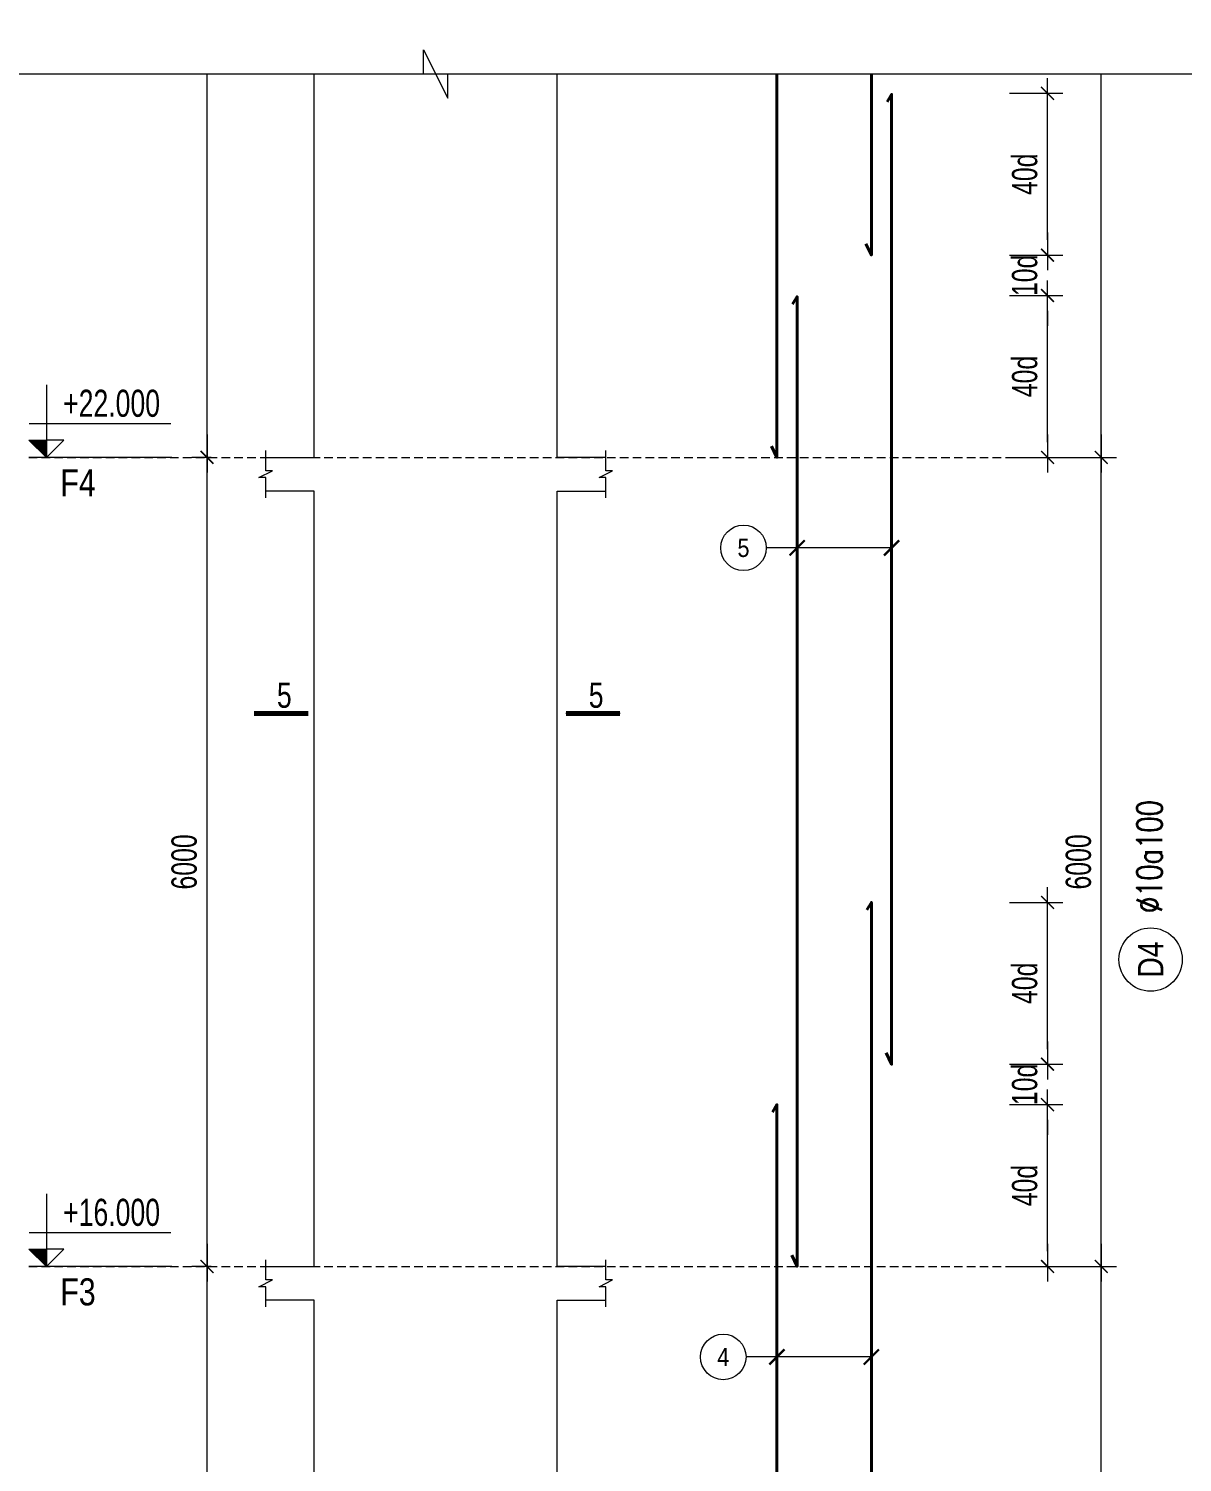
# Model space of a CAD drawing. Header units: millimetres. Extents: x 415878 to 795945, y 85573 to 378758.
# Drawn here: x 559575 to 568125, y 368126 to 378758 of the extents above; entities that cross this region are included whole.
import ezdxf
from ezdxf.enums import TextEntityAlignment as Align
from ezdxf.xclip import XClip

# ---------------------------------------------------------------- set-up
doc = ezdxf.new("R2010")
doc.units = ezdxf.units.MM
doc.linetypes.add('DASHED2', pattern=[9.524999999999999, 6.35, -3.175])
doc.layers.get('0').update_dxf_attribs({"lineweight": 20})
doc.layers.get('Defpoints').update_dxf_attribs({"color": 151, "lineweight": 9})
for name, color, linetype, lineweight in [('NDC_S_ANNO', 7, 'Continuous', 20), ('NDC_S_CONTINUOUS', 3, 'Continuous', 20), ('NDC_S_DIM', 1, 'Continuous', 15), ('NDC_S_ENG TITLE', 3, 'Continuous', 20), ('NDC_S_HATCH MATERIAL', 8, 'Continuous', 13), ('NDC_S_LEADER', 1, 'Continuous', 15), ('NDC_S_REBAR NO.', 7, 'Continuous', 20), ('NDC_S_REBAR NO. BOX', 1, 'Continuous', 9), ('NDC_S_STIRRUP', 4, 'Continuous', 40), ('NDC_S_TEXT SYMBOL', 7, 'Continuous', 20), ('NDC_S_VN TEXT', 7, 'Continuous', 20)]:
    doc.layers.add(name, color=color, linetype=linetype, lineweight=lineweight)
doc.styles.add('NDC_ANNO', font='', dxfattribs={"width": 0.8})
doc.styles.add('NDC_ARIAL', font='arial.ttf', dxfattribs={"width": 0.85})
doc.styles.add('NDC_DIM', font='', dxfattribs={"width": 0.75})
doc.styles.add('NDC_ROMANS', font='romans.shx', dxfattribs={"width": 0.7})
doc.styles.add('NDC_VIE TXT', font='arial.ttf', dxfattribs={"width": 0.8})
doc.styles.get('NDC_ANNO').set_extended_font_data('Dotum')
doc.styles.get('NDC_DIM').set_extended_font_data('Dotum')
doc.dimstyles.new('NDC_dim_75', dxfattribs={"dimscale": 75, "dimtxt": 2.5, "dimasz": 1.5, "dimexe": 1.5, "dimexo": 2.5, "dimgap": 1, "dimtad": 1, "dimdec": 0, "dimzin": 0, "dimdsep": 46, "dimtxsty": 'NDC_DIM', "dimblk": 'DIMMARK', "dimcen": 0.09, "dimdle": 1.2, "dimclrd": 1, "dimclre": 1, "dimclrt": 3, "dimadec": 0, "dimazin": 0, "dimtfac": 1, "dimtdec": 0, "dimtix": 1, "dimtofl": 0, "dimtmove": 0, "dimatfit": 3, "dimfxl": 8, "dimfxlon": 1, "dimtolj": 1, "dimtzin": 0, "dimarcsym": 0})

# ---------------------------------------------------------------- blocks, each defined once
blk = doc.blocks.new('*U25')
at = {"layer": 'NDC_S_ANNO', "color": 0, "linetype": 'ByBlock', "lineweight": -2}
blk.add_line((-4.357142640116527, 0.002997111644365447), (1.000000217026004, 0.002999782974066001), dxfattribs=at)
at = {"layer": 'NDC_S_ANNO', "ltscale": 0.005, "const_width": 0.5}
blk.add_lwpolyline([(1.000000217026004, 0.002999782974066001), (-4.357142640116527, 0.002997111644365447)], dxfattribs=at)
at = {"layer": 'NDC_S_TEXT SYMBOL', "linetype": 'ByBlock', "lineweight": -2, "style": 'NDC_ANNO', "width": 0.8}
blk.add_attdef('DETAIL', text='', height=2.5, dxfattribs=at).set_placement((-0.635006858396082, 1.824862175366434), align=Align.MIDDLE_RIGHT)
blk = doc.blocks.new('*U26')
at = {"layer": 'NDC_S_ANNO', "color": 0, "linetype": 'ByBlock', "lineweight": -2}
blk.add_line((1.000000217026004, 0.002997111644368654), (-4.357142640116527, 0.002999782974062794), dxfattribs=at)
at = {"layer": 'NDC_S_ANNO', "ltscale": 0.005, "const_width": 0.5}
blk.add_lwpolyline([(1.000000217026004, 0.002999782974066001), (-4.357142640116527, 0.002997111644365447)], dxfattribs=at)
at = {"layer": 'NDC_S_TEXT SYMBOL', "linetype": 'ByBlock', "lineweight": -2, "style": 'NDC_ANNO', "width": 0.8}
blk.add_attdef('DETAIL', text='', height=2.5, dxfattribs=at).set_placement((-0.635006858396082, 1.824862175366434), align=Align.MIDDLE_RIGHT)
blk = doc.blocks.new('DIMMARK')
at = {"layer": 'NDC_S_DIM', "color": 1}
blk.add_line((-1.5, 0), (1, 0), dxfattribs=at)
at = {"layer": 'NDC_S_DIM', "color": 2, "const_width": 0.1}
blk.add_lwpolyline([(-0.4242640687119285, -0.4242640687119285), (0.4242640687119285, 0.4242640687119285)], dxfattribs=at)
blk = doc.blocks.new('*D810')
at = {"layer": 'Defpoints', "color": 0, "transparency": 16777216}
for p in [(417199.4336846752, 117329.3984995255), (417418.038433774, 117329.3984995255), (417418.038433774, 111329.3984995255)]:
    blk.add_point(p, dxfattribs=at)
at = {"layer": 'NDC_S_HATCH MATERIAL', "color": 1, "lineweight": -2, "transparency": 16777216}
for p, q in [((417230.538433774, 117329.3984995255), (417086.9336846752, 117329.3984995255)), ((417199.4336846752, 111441.8984995255), (417199.4336846752, 117216.8984995255)), ((417230.538433774, 111329.3984995255), (417086.9336846752, 111329.3984995255))]:
    blk.add_line(p, q, dxfattribs=at)
at = {"layer": 'NDC_S_HATCH MATERIAL', "color": 1, "lineweight": -2, "transparency": 16777216, "xscale": 112.5, "yscale": 112.5, "zscale": 112.5}
for p, rotation in [((417199.4336846752, 117329.3984995255), 90), ((417199.4336846752, 111329.3984995255), 270)]:
    blk.add_blockref('DIMMARK', p, dxfattribs=dict(at, rotation=rotation))
at = {"layer": 'NDC_S_HATCH MATERIAL', "color": 3, "transparency": 16777216, "insert": (417030.6836846752, 114329.3984995255), "char_height": 187.5, "attachment_point": 5, "rotation": 90, "style": 'NDC_DIM'}
blk.add_mtext('\\A1;6000', dxfattribs=at)
blk = doc.blocks.new('*D811')
at = {"layer": 'Defpoints', "color": 0, "transparency": 16777216}
for p in [(417199.4336846754, 123329.3984995255), (417418.0384337742, 123329.3984995255), (417418.038433774, 117329.3984995255)]:
    blk.add_point(p, dxfattribs=at)
at = {"layer": 'NDC_S_HATCH MATERIAL', "color": 1, "lineweight": -2, "transparency": 16777216}
for p, q in [((417230.5384337742, 123329.3984995255), (417086.9336846754, 123329.3984995255)), ((417199.4336846754, 117441.8984995255), (417199.4336846754, 123216.8984995255)), ((417230.538433774, 117329.3984995255), (417086.9336846754, 117329.3984995255))]:
    blk.add_line(p, q, dxfattribs=at)
at = {"layer": 'NDC_S_HATCH MATERIAL', "color": 1, "lineweight": -2, "transparency": 16777216, "xscale": 112.5, "yscale": 112.5, "zscale": 112.5}
for p, rotation in [((417199.4336846754, 123329.3984995255), 90), ((417199.4336846754, 117329.3984995255), 270)]:
    blk.add_blockref('DIMMARK', p, dxfattribs=dict(at, rotation=rotation))
at = {"layer": 'NDC_S_HATCH MATERIAL', "color": 3, "transparency": 16777216, "insert": (417030.6836846754, 120329.3984995255), "char_height": 187.5, "attachment_point": 5, "rotation": 90, "style": 'NDC_DIM'}
blk.add_mtext('\\A1;6000', dxfattribs=at)
blk = doc.blocks.new('*D812')
at = {"layer": 'Defpoints', "color": 0, "transparency": 16777216}
for p in [(417199.4336846757, 131029.3984995254), (417418.0384337744, 131029.3984995254), (417418.0384337742, 123329.3984995255)]:
    blk.add_point(p, dxfattribs=at)
at = {"layer": 'NDC_S_HATCH MATERIAL', "color": 1, "lineweight": -2, "transparency": 16777216}
for p, q in [((417230.5384337744, 131029.3984995254), (417086.9336846757, 131029.3984995254)), ((417199.4336846757, 123441.8984995255), (417199.4336846757, 130916.8984995254)), ((417230.5384337742, 123329.3984995255), (417086.9336846757, 123329.3984995255))]:
    blk.add_line(p, q, dxfattribs=at)
at = {"layer": 'NDC_S_HATCH MATERIAL', "color": 1, "lineweight": -2, "transparency": 16777216, "xscale": 112.5, "yscale": 112.5, "zscale": 112.5}
for p, rotation in [((417199.4336846757, 131029.3984995254), 90), ((417199.4336846757, 123329.3984995255), 270)]:
    blk.add_blockref('DIMMARK', p, dxfattribs=dict(at, rotation=rotation))
at = {"layer": 'NDC_S_HATCH MATERIAL', "color": 3, "transparency": 16777216, "insert": (417030.6836846757, 127179.3984995255), "char_height": 187.5, "attachment_point": 5, "rotation": 90, "style": 'NDC_DIM'}
blk.add_mtext('\\A1;7700', dxfattribs=at)
blk = doc.blocks.new('*D854')
at = {"layer": 'Defpoints', "color": 0, "transparency": 16777216}
for p in [(419794.5496749418, 118529.3984995252), (423428.6123127647, 118529.3984995252), (419794.5496749418, 117329.3984995252)]:
    blk.add_point(p, dxfattribs=at)
at = {"layer": 'NDC_S_HATCH MATERIAL', "color": 1, "lineweight": -2, "transparency": 16777216}
for p, q in [((423147.3623127647, 118529.3984995252), (423541.1123127647, 118529.3984995252)), ((423428.6123127647, 117441.8984995252), (423428.6123127647, 118416.8984995252)), ((423147.3623127647, 117329.3984995252), (423541.1123127647, 117329.3984995252))]:
    blk.add_line(p, q, dxfattribs=at)
at = {"layer": 'NDC_S_HATCH MATERIAL', "color": 1, "lineweight": -2, "transparency": 16777216, "xscale": 112.5, "yscale": 112.5, "zscale": 112.5}
for p, rotation in [((423428.6123127647, 118529.3984995252), 90), ((423428.6123127647, 117329.3984995252), 270)]:
    blk.add_blockref('DIMMARK', p, dxfattribs=dict(at, rotation=rotation))
at = {"layer": 'NDC_S_HATCH MATERIAL', "color": 3, "transparency": 16777216, "insert": (423259.8623127647, 117929.3984995253), "char_height": 187.5, "attachment_point": 5, "rotation": 90, "style": 'NDC_DIM'}
blk.add_mtext('\\A1;\\A1;40d', dxfattribs=at)
blk = doc.blocks.new('*D855')
at = {"layer": 'Defpoints', "color": 0, "transparency": 16777216}
for p in [(419794.5496749418, 118829.3984995252), (423428.6123127649, 118829.3984995252), (419794.5496749418, 118529.3984995252)]:
    blk.add_point(p, dxfattribs=at)
at = {"layer": 'NDC_S_HATCH MATERIAL', "color": 1, "lineweight": -2, "transparency": 16777216}
for p, q in [((423428.6123127649, 118941.8984995252), (423428.6123127649, 119054.3984995252)), ((423147.3623127649, 118829.3984995252), (423541.1123127649, 118829.3984995252)), ((423147.3623127649, 118529.3984995252), (423541.1123127649, 118529.3984995252)), ((423428.6123127649, 118416.8984995252), (423428.6123127649, 118304.3984995252))]:
    blk.add_line(p, q, dxfattribs=at)
at = {"layer": 'NDC_S_HATCH MATERIAL', "color": 1, "lineweight": -2, "transparency": 16777216, "xscale": 112.5, "yscale": 112.5, "zscale": 112.5}
for p, rotation in [((423428.6123127649, 118829.3984995252), 270), ((423428.6123127649, 118529.3984995252), 90)]:
    blk.add_blockref('DIMMARK', p, dxfattribs=dict(at, rotation=rotation))
at = {"layer": 'NDC_S_HATCH MATERIAL', "color": 3, "transparency": 16777216, "insert": (423259.8623127649, 118679.3984995252), "char_height": 187.5, "attachment_point": 5, "rotation": 90, "style": 'NDC_DIM'}
blk.add_mtext('\\A1;\\A1;10d', dxfattribs=at)
blk = doc.blocks.new('*D856')
at = {"layer": 'Defpoints', "color": 0, "transparency": 16777216}
for p in [(419794.5496749418, 120029.3984995252), (423428.6123127652, 120029.3984995252), (419794.5496749418, 118829.3984995252)]:
    blk.add_point(p, dxfattribs=at)
at = {"layer": 'NDC_S_HATCH MATERIAL', "color": 1, "lineweight": -2, "transparency": 16777216}
for p, q in [((423147.3623127652, 120029.3984995252), (423541.1123127652, 120029.3984995252)), ((423428.6123127652, 118941.8984995252), (423428.6123127652, 119916.8984995252)), ((423147.3623127652, 118829.3984995252), (423541.1123127652, 118829.3984995252))]:
    blk.add_line(p, q, dxfattribs=at)
at = {"layer": 'NDC_S_HATCH MATERIAL', "color": 1, "lineweight": -2, "transparency": 16777216, "xscale": 112.5, "yscale": 112.5, "zscale": 112.5}
for p, rotation in [((423428.6123127652, 120029.3984995252), 90), ((423428.6123127652, 118829.3984995252), 270)]:
    blk.add_blockref('DIMMARK', p, dxfattribs=dict(at, rotation=rotation))
at = {"layer": 'NDC_S_HATCH MATERIAL', "color": 3, "transparency": 16777216, "insert": (423259.8623127652, 119429.3984995252), "char_height": 187.5, "attachment_point": 5, "rotation": 90, "style": 'NDC_DIM'}
blk.add_mtext('\\A1;\\A1;40d', dxfattribs=at)
blk = doc.blocks.new('*D857')
at = {"layer": 'Defpoints', "color": 0, "transparency": 16777216}
for p in [(419794.5496749418, 124529.3984995252), (423428.6123127656, 124529.3984995252), (419794.5496749418, 123329.3984995254)]:
    blk.add_point(p, dxfattribs=at)
at = {"layer": 'NDC_S_HATCH MATERIAL', "color": 1, "lineweight": -2, "transparency": 16777216}
for p, q in [((423147.3623127656, 124529.3984995252), (423541.1123127656, 124529.3984995252)), ((423428.6123127656, 123441.8984995254), (423428.6123127656, 124416.8984995252)), ((423147.3623127656, 123329.3984995254), (423541.1123127656, 123329.3984995254))]:
    blk.add_line(p, q, dxfattribs=at)
at = {"layer": 'NDC_S_HATCH MATERIAL', "color": 1, "lineweight": -2, "transparency": 16777216, "xscale": 112.5, "yscale": 112.5, "zscale": 112.5}
for p, rotation in [((423428.6123127656, 124529.3984995252), 90), ((423428.6123127656, 123329.3984995254), 270)]:
    blk.add_blockref('DIMMARK', p, dxfattribs=dict(at, rotation=rotation))
at = {"layer": 'NDC_S_HATCH MATERIAL', "color": 3, "transparency": 16777216, "insert": (423259.8623127656, 123929.3984995253), "char_height": 187.5, "attachment_point": 5, "rotation": 90, "style": 'NDC_DIM'}
blk.add_mtext('\\A1;\\A1;40d', dxfattribs=at)
blk = doc.blocks.new('*D858')
at = {"layer": 'Defpoints', "color": 0, "transparency": 16777216}
for p in [(419794.5496749418, 124829.3984995252), (423428.6123127659, 124829.3984995252), (419794.5496749418, 124529.3984995252)]:
    blk.add_point(p, dxfattribs=at)
at = {"layer": 'NDC_S_HATCH MATERIAL', "color": 1, "lineweight": -2, "transparency": 16777216}
for p, q in [((423428.6123127659, 124941.8984995252), (423428.6123127659, 125054.3984995252)), ((423147.3623127659, 124829.3984995252), (423541.1123127659, 124829.3984995252)), ((423147.3623127659, 124529.3984995252), (423541.1123127659, 124529.3984995252)), ((423428.6123127659, 124416.8984995252), (423428.6123127659, 124304.3984995252))]:
    blk.add_line(p, q, dxfattribs=at)
at = {"layer": 'NDC_S_HATCH MATERIAL', "color": 1, "lineweight": -2, "transparency": 16777216, "xscale": 112.5, "yscale": 112.5, "zscale": 112.5}
for p, rotation in [((423428.6123127659, 124829.3984995252), 270), ((423428.6123127659, 124529.3984995252), 90)]:
    blk.add_blockref('DIMMARK', p, dxfattribs=dict(at, rotation=rotation))
at = {"layer": 'NDC_S_HATCH MATERIAL', "color": 3, "transparency": 16777216, "insert": (423259.8623127659, 124679.3984995252), "char_height": 187.5, "attachment_point": 5, "rotation": 90, "style": 'NDC_DIM'}
blk.add_mtext('\\A1;\\A1;10d', dxfattribs=at)
blk = doc.blocks.new('*D859')
at = {"layer": 'Defpoints', "color": 0, "transparency": 16777216}
for p in [(419794.5496749418, 126029.3984995252), (423428.6123127661, 126029.3984995252), (419794.5496749418, 124829.3984995252)]:
    blk.add_point(p, dxfattribs=at)
at = {"layer": 'NDC_S_HATCH MATERIAL', "color": 1, "lineweight": -2, "transparency": 16777216}
for p, q in [((423147.3623127661, 126029.3984995252), (423541.1123127661, 126029.3984995252)), ((423428.6123127661, 124941.8984995252), (423428.6123127661, 125916.8984995252)), ((423147.3623127661, 124829.3984995252), (423541.1123127661, 124829.3984995252))]:
    blk.add_line(p, q, dxfattribs=at)
at = {"layer": 'NDC_S_HATCH MATERIAL', "color": 1, "lineweight": -2, "transparency": 16777216, "xscale": 112.5, "yscale": 112.5, "zscale": 112.5}
for p, rotation in [((423428.6123127661, 126029.3984995252), 90), ((423428.6123127661, 124829.3984995252), 270)]:
    blk.add_blockref('DIMMARK', p, dxfattribs=dict(at, rotation=rotation))
at = {"layer": 'NDC_S_HATCH MATERIAL', "color": 3, "transparency": 16777216, "insert": (423259.8623127661, 125429.3984995253), "char_height": 187.5, "attachment_point": 5, "rotation": 90, "style": 'NDC_DIM'}
blk.add_mtext('\\A1;\\A1;40d', dxfattribs=at)
blk = doc.blocks.new('*D924')
at = {"layer": 'Defpoints', "color": 0, "transparency": 16777216}
for p in [(419794.5496749418, 117329.3984995254), (423826.994722288, 117329.3984995254), (419794.5496749418, 111329.3984995254)]:
    blk.add_point(p, dxfattribs=at)
at = {"layer": 'NDC_S_VN TEXT', "color": 1, "lineweight": -2, "transparency": 16777216}
for p, q in [((423545.744722288, 117329.3984995254), (423939.494722288, 117329.3984995254)), ((423826.994722288, 111441.8984995254), (423826.994722288, 117216.8984995254)), ((423545.744722288, 111329.3984995254), (423939.494722288, 111329.3984995254))]:
    blk.add_line(p, q, dxfattribs=at)
at = {"layer": 'NDC_S_VN TEXT', "color": 1, "lineweight": -2, "transparency": 16777216, "xscale": 112.5, "yscale": 112.5, "zscale": 112.5}
for p, rotation in [((423826.994722288, 117329.3984995254), 90), ((423826.994722288, 111329.3984995254), 270)]:
    blk.add_blockref('DIMMARK', p, dxfattribs=dict(at, rotation=rotation))
at = {"layer": 'NDC_S_VN TEXT', "color": 3, "transparency": 16777216, "insert": (423658.244722288, 114329.3984995255), "char_height": 187.5, "attachment_point": 5, "rotation": 90, "style": 'NDC_DIM'}
blk.add_mtext('\\A1;6000', dxfattribs=at)
blk = doc.blocks.new('*D925')
at = {"layer": 'Defpoints', "color": 0, "transparency": 16777216}
for p in [(419794.5496749418, 123329.3984995254), (423826.9947222883, 123329.3984995254), (419794.5496749418, 117329.3984995254)]:
    blk.add_point(p, dxfattribs=at)
at = {"layer": 'NDC_S_VN TEXT', "color": 1, "lineweight": -2, "transparency": 16777216}
for p, q in [((423545.7447222883, 123329.3984995254), (423939.4947222883, 123329.3984995254)), ((423826.9947222883, 117441.8984995254), (423826.9947222883, 123216.8984995254)), ((423545.7447222883, 117329.3984995254), (423939.4947222883, 117329.3984995254))]:
    blk.add_line(p, q, dxfattribs=at)
at = {"layer": 'NDC_S_VN TEXT', "color": 1, "lineweight": -2, "transparency": 16777216, "xscale": 112.5, "yscale": 112.5, "zscale": 112.5}
for p, rotation in [((423826.9947222883, 123329.3984995254), 90), ((423826.9947222883, 117329.3984995254), 270)]:
    blk.add_blockref('DIMMARK', p, dxfattribs=dict(at, rotation=rotation))
at = {"layer": 'NDC_S_VN TEXT', "color": 3, "transparency": 16777216, "insert": (423658.2447222883, 120329.3984995254), "char_height": 187.5, "attachment_point": 5, "rotation": 90, "style": 'NDC_DIM'}
blk.add_mtext('\\A1;6000', dxfattribs=at)
blk = doc.blocks.new('*D926')
at = {"layer": 'Defpoints', "color": 0, "transparency": 16777216}
for p in [(419794.5496749418, 131029.3984995254), (423826.9947222885, 131029.3984995254), (419794.5496749418, 123329.3984995254)]:
    blk.add_point(p, dxfattribs=at)
at = {"layer": 'NDC_S_VN TEXT', "color": 1, "lineweight": -2, "transparency": 16777216}
for p, q in [((423545.7447222885, 131029.3984995254), (423939.4947222885, 131029.3984995254)), ((423826.9947222885, 123441.8984995254), (423826.9947222885, 130916.8984995254)), ((423545.7447222885, 123329.3984995254), (423939.4947222885, 123329.3984995254))]:
    blk.add_line(p, q, dxfattribs=at)
at = {"layer": 'NDC_S_VN TEXT', "color": 1, "lineweight": -2, "transparency": 16777216, "xscale": 112.5, "yscale": 112.5, "zscale": 112.5}
for p, rotation in [((423826.9947222885, 131029.3984995254), 90), ((423826.9947222885, 123329.3984995254), 270)]:
    blk.add_blockref('DIMMARK', p, dxfattribs=dict(at, rotation=rotation))
at = {"layer": 'NDC_S_VN TEXT', "color": 3, "transparency": 16777216, "insert": (423658.2447222885, 127179.3984995254), "char_height": 187.5, "attachment_point": 5, "rotation": 90, "style": 'NDC_DIM'}
blk.add_mtext('\\A1;7700', dxfattribs=at)
blk = doc.blocks.new('CD')
at = {"layer": 'NDC_S_ANNO'}
blk.add_hatch(color=3, dxfattribs=at).paths.add_polyline_path([(5.820766091346741e-10, 159.6954857552046), (-161.2010908627417, 159.6954857552046), (5.820766091346741e-10, -5.529727786779404e-10)])
at = {"layer": 'NDC_S_ANNO', "ltscale": 50}
h = blk.add_hatch(dxfattribs=at)
h.set_pattern_fill('ANSI31', color=256, scale=140.6250541793833, style=0)
h.set_pattern_definition([(45, (5.820766091346741e-10, 0), (-315.7122508925224, 315.7122508925224), [])])
h.paths.add_polyline_path([(5.820766091346741e-10, 159.6954857552046), (5.820766091346741e-10, -5.529727786779404e-10), (161.2010908930097, 159.6954857552046)])
for p, q in [((-159.2704896852956, 314.0833880473947), (1146.947077315999, 314.0833880473947)), ((1156.125648126763, 0), (-163.8695725132129, 0))]:
    blk.add_line(p, q, dxfattribs=at)
for points in [[(5.820766091346741e-10, 669.4950748638657), (5.820766091346741e-10, -5.529727786779404e-10)], [(5.820766091346741e-10, -5.529727786779404e-10), (-161.2010908627417, 159.6954857552046), (5.820766091346741e-10, 159.6954857552046)], [(5.820766091346741e-10, -5.529727786779404e-10), (161.2010908930097, 159.6954857552046), (5.820766091346741e-10, 159.6954857552046)]]:
    blk.add_lwpolyline(points, dxfattribs=at)
at = {"layer": 'NDC_S_TEXT SYMBOL', "color": 3, "style": 'NDC_DIM', "width": 0.7}
blk.add_attdef('COT', (153.9534816145897, 374.6377722059842), '', height=250, dxfattribs=at)
blk = doc.blocks.new('MATDUNGCOTC1')
at = {"layer": 'NDC_S_CONTINUOUS'}
for points in [[(417634.5496749418, 123329.3984995254), (417994.5496749418, 123329.3984995254), (417994.5496749418, 130779.3984995254), (417734.5496749418, 130779.3984995254)], [(420154.5496749418, 123329.3984995254), (419794.5496749418, 123329.3984995254), (419794.5496749418, 130779.3984995254), (420154.5496749418, 130779.3984995254)], [(417634.5496749418, 117329.3984995254), (417994.5496749418, 117329.3984995254), (417994.5496749418, 123079.3984995254), (417634.5496749418, 123079.3984995254)], [(420154.5496749418, 117329.3984995254), (419794.5496749418, 117329.3984995254), (419794.5496749418, 123079.3984995254), (420154.5496749418, 123079.3984995254)], [(417634.5496749418, 111329.3984995254), (417994.5496749418, 111329.3984995254), (417994.5496749418, 117079.3984995254), (417634.5496749418, 117079.3984995254)], [(420154.5496749418, 111329.3984995254), (419794.5496749418, 111329.3984995254), (419794.5496749418, 117079.3984995254), (420154.5496749418, 117079.3984995254)]]:
    blk.add_lwpolyline(points, dxfattribs=at)
at = {"layer": 'NDC_S_DIM', "ltscale": 40}
for points in [[(417634.5496749418, 123029.3984995254), (417634.5496749418, 123179.3984995254), (417584.5496749418, 123179.3984995254), (417684.5496749418, 123229.3984995254), (417634.5496749418, 123229.3984995254), (417634.5496749418, 123379.3984995254)], [(420154.5496749418, 123029.3984995254), (420154.5496749418, 123179.3984995254), (420104.5496749418, 123179.3984995254), (420204.5496749418, 123229.3984995254), (420154.5496749418, 123229.3984995254), (420154.5496749418, 123379.3984995254)], [(417634.5496749418, 117029.3984995254), (417634.5496749418, 117179.3984995254), (417584.5496749418, 117179.3984995254), (417684.5496749418, 117229.3984995254), (417634.5496749418, 117229.3984995254), (417634.5496749418, 117379.3984995254)], [(420154.5496749418, 117029.3984995253), (420154.5496749418, 117179.3984995254), (420104.5496749418, 117179.3984995254), (420204.5496749418, 117229.3984995254), (420154.5496749418, 117229.3984995254), (420154.5496749418, 117379.3984995254)]]:
    blk.add_lwpolyline(points, dxfattribs=at)
at = {"layer": 'NDC_S_HATCH MATERIAL', "linetype": 'DASHED2', "ltscale": 10}
for p, q in [((415877.8793179487, 123329.3984995255), (423147.3623127794, 123329.3984995253)), ((415877.8793179487, 117329.3984995255), (423147.3623127794, 117329.3984995253))]:
    blk.add_line(p, q, dxfattribs=at)
at = {"layer": 'NDC_S_LEADER', "ltscale": 0.005}
for centre in [(421175.251652882, 122658.3267508349), (421025.2516528799, 116658.3267508349)]:
    blk.add_circle(centre, 168.749999999483, dxfattribs=at)
at = {"layer": 'NDC_S_REBAR NO. BOX'}
blk.add_circle((424192.719949971, 119605.5763106554), 234.8327636705481, dxfattribs=at)
at = {"layer": 'NDC_S_STIRRUP'}
for points in [[(422083.1867700091, 124912.8430402952), (422123.1867700091, 124829.3984995218), (422123.1867700092, 133729.3984995252), (422089.6509448826, 133674.5513283254)], [(421383.1867700091, 123412.8430402988), (421423.1867700091, 123329.3984995254), (421423.1867700092, 132229.3984995253), (421389.6509448826, 132174.5513283255)], [(422233.1867700092, 118912.8430402989), (422273.1867700092, 118829.3984995255), (422273.1867700101, 126021.3682989178), (422239.6509448835, 125966.521127718)], [(421533.1867700092, 117412.8430403025), (421573.1867700092, 117329.3984995291), (421573.1867700101, 124521.3682989179), (421539.6509448835, 124466.5211277181)], [(422083.1867700078, 112912.8430402951), (422123.1867700078, 112829.3984995217), (422123.1867700078, 120029.398499525), (422089.6509448812, 119974.5513283251)], [(421383.1867700078, 111412.8430402987), (421423.1867700078, 111329.3984995253), (421423.1867700078, 118529.3984995251), (421389.6509448812, 118474.5513283252)]]:
    blk.add_lwpolyline(points, dxfattribs=at)
at = {"layer": 'NDC_S_DIM'}
ref = blk.add_blockref('CD', (416009.5602244335, 123329.3984995255), dxfattribs=dict(at, xscale=0.8035714285714284, yscale=0.8035714285714284, zscale=0.8035714285714284))
ref.add_attrib('COT', '+22.000', (416133.272843588, 123630.4467093339), dxfattribs={"layer": '0', "color": 3, "height": 200.8928571428572, "style": 'NDC_DIM', "width": 0.75})
at = {"layer": 'NDC_S_DIM', "color": 2, "xscale": 75, "yscale": 75, "zscale": 75}
for name, p in [('*U25', (417874.5496651757, 121429.2635092915)), ('*U26', (420185.621093747, 121429.2636295014))]:
    blk.add_blockref(name, p, dxfattribs=at).add_auto_attribs({'DETAIL': '5'})
at = {"layer": 'NDC_S_DIM'}
ref = blk.add_blockref('CD', (416009.5602244333, 117329.3984995255), dxfattribs=dict(at, xscale=0.8035714285714284, yscale=0.8035714285714284, zscale=0.8035714285714284))
ref.add_attrib('COT', '+16.000', (416133.272843588, 117630.4467093339), dxfattribs={"layer": '0', "color": 3, "height": 200.8928571428572, "style": 'NDC_DIM', "width": 0.75})
at = {"layer": 'NDC_S_ENG TITLE', "ltscale": 3, "style": 'NDC_ROMANS', "width": 0.75}
blk.add_text('%%C10a100', height=187.5, rotation=90, dxfattribs=at).set_placement((424277.7981552523, 119949.8512732896))
at = {"layer": 'NDC_S_REBAR NO.', "style": 'NDC_ARIAL', "width": 0.8}
blk.add_text('D4', height=187.5, rotation=90, dxfattribs=at).set_placement((424192.719949971, 119605.5763106554), align=Align.MIDDLE_CENTER)
at = {"layer": 'NDC_S_VN TEXT', "style": 'NDC_VIE TXT', "width": 0.8}
for s, p in [('F4', (416112.2991454078, 123140.9813457645)), ('F3', (416112.2991454076, 117140.9813457645))]:
    blk.add_text(s, height=200.8928571428571, dxfattribs=at).set_placement(p, align=Align.MIDDLE_LEFT)
at = {"layer": 'NDC_S_VN TEXT', "style": 'NDC_ARIAL', "width": 0.85}
for s, p in [('5', (421175.251652882, 122658.3267508349)), ('4', (421025.2516528799, 116658.3267508349))]:
    blk.add_text(s, height=134.9999999995864, dxfattribs=at).set_placement(p, align=Align.MIDDLE_CENTER)
at = {"layer": 'NDC_S_HATCH MATERIAL'}
for base, p1, p2, picture, middle in [((417199.4336846757, 131029.3984995254), (417418.0384337742, 123329.3984995255), (417418.0384337744, 131029.3984995254), '*D812', (417030.6836846757, 127179.3984995255)), ((417199.4336846754, 123329.3984995255), (417418.038433774, 117329.3984995255), (417418.0384337742, 123329.3984995255), '*D811', (417030.6836846754, 120329.3984995255)), ((417199.4336846752, 117329.3984995255), (417418.038433774, 111329.3984995255), (417418.038433774, 117329.3984995255), '*D810', (417030.6836846752, 114329.3984995255))]:
    dim = blk.add_linear_dim(base=base, p1=p1, p2=p2, angle=90, dimstyle='NDC_dim_75', override={"dimtmove": 1}, dxfattribs=at)
    dim.commit()
    dim.dimension.update_dxf_attribs({"geometry": picture, "text_midpoint": middle})
for base, p1, p2, text, picture, middle in [((423428.6123127661, 126029.3984995252), (419794.5496749418, 124829.3984995252), (419794.5496749418, 126029.3984995252), '\\A1;40d', '*D859', (423259.8623127661, 125429.3984995253)), ((423428.6123127659, 124829.3984995252), (419794.5496749418, 124529.3984995252), (419794.5496749418, 124829.3984995252), '\\A1;10d', '*D858', (423259.8623127659, 124679.3984995252)), ((423428.6123127656, 124529.3984995252), (419794.5496749418, 123329.3984995254), (419794.5496749418, 124529.3984995252), '\\A1;40d', '*D857', (423259.8623127656, 123929.3984995253)), ((423428.6123127652, 120029.3984995252), (419794.5496749418, 118829.3984995252), (419794.5496749418, 120029.3984995252), '\\A1;40d', '*D856', (423259.8623127652, 119429.3984995252)), ((423428.6123127649, 118829.3984995252), (419794.5496749418, 118529.3984995252), (419794.5496749418, 118829.3984995252), '\\A1;10d', '*D855', (423259.8623127649, 118679.3984995252)), ((423428.6123127647, 118529.3984995252), (419794.5496749418, 117329.3984995252), (419794.5496749418, 118529.3984995252), '\\A1;40d', '*D854', (423259.8623127647, 117929.3984995253))]:
    dim = blk.add_linear_dim(base=base, p1=p1, p2=p2, angle=90, text=text, dimstyle='NDC_dim_75', override={"dimtmove": 1, "dimfxl": 3.75}, dxfattribs=at)
    dim.commit()
    dim.dimension.update_dxf_attribs({"geometry": picture, "text_midpoint": middle})
at = {"layer": 'NDC_S_VN TEXT'}
for base, p1, p2, picture, middle in [((423826.9947222885, 131029.3984995254), (419794.5496749418, 123329.3984995254), (419794.5496749418, 131029.3984995254), '*D926', (423658.2447222885, 127179.3984995254)), ((423826.9947222883, 123329.3984995254), (419794.5496749418, 117329.3984995254), (419794.5496749418, 123329.3984995254), '*D925', (423658.2447222883, 120329.3984995254)), ((423826.994722288, 117329.3984995254), (419794.5496749418, 111329.3984995254), (419794.5496749418, 117329.3984995254), '*D924', (423658.244722288, 114329.3984995255))]:
    dim = blk.add_linear_dim(base=base, p1=p1, p2=p2, angle=90, dimstyle='NDC_dim_75', override={"dimtmove": 1, "dimfxl": 3.75}, dxfattribs=at)
    dim.commit()
    dim.dimension.update_dxf_attribs({"geometry": picture, "text_midpoint": middle})
for points in [[(422273.1867700099, 122658.3267508349), (421344.0016528816, 122658.3267508349)], [(421573.1867700099, 122658.3267508349), (421344.0016528816, 122658.3267508349)], [(422123.1867700077, 116658.3267508349), (421194.0016528793, 116658.3267508349)], [(421423.1867700078, 116658.3267508349), (421194.0016528795, 116658.3267508349)]]:
    blk.add_leader(points, dimstyle='NDC_dim_75', override={"dimtmove": 1, "dimldrblk": 'ARCHTICK', "dimfxl": 3.75}, dxfattribs=at)

msp = doc.modelspace()

# ---------------------------------------------------------------- linework, layer by layer
at = {"layer": 'NDC_S_LEADER', "ltscale": 40, "elevation": -3.9174666e-09}
msp.add_lwpolyline([(560645.2159312228, 378422.3548011486), (562501.520491357, 378422.3548011486), (562501.520491357, 378602.3548011486), (562681.520491357, 378242.3548011486), (562681.520491357, 378422.3548011486), (567674.5393864494, 378422.3548011486)], dxfattribs=at)

# ---------------------------------------------------------------- block references
at = {"layer": 'NDC_S_VN TEXT'}
ref = msp.add_blockref('MATDUNGCOTC1', (143696.9708164152, 252249.5472835297, -3.9174666e-09), dxfattribs=at)
XClip(ref).set_block_clipping_path([(413808.9400516549, 85368.83418597197), (425385.07061931543, 126172.11477960042)])

doc.saveas('drawing.dxf')
